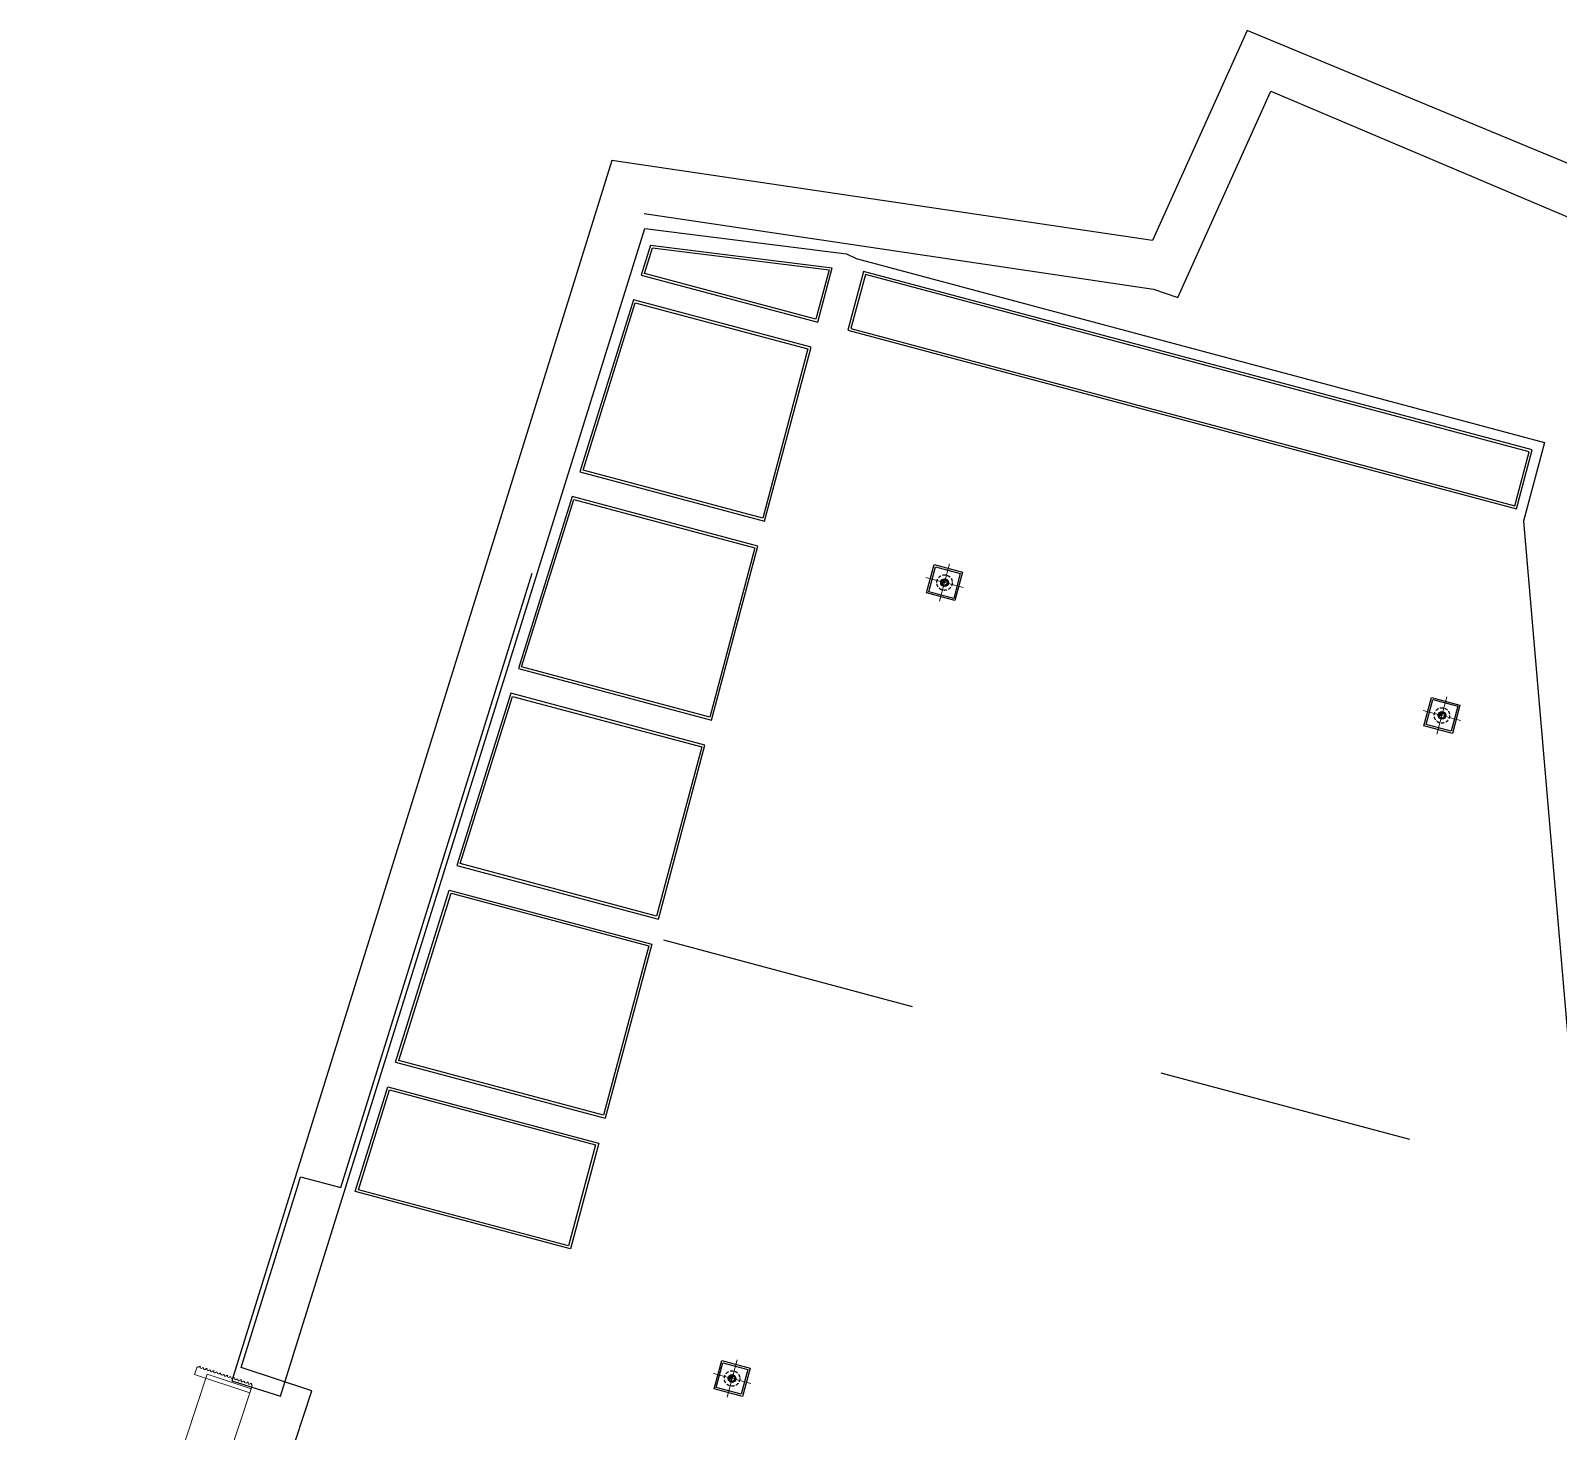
# Model space of a CAD drawing. Header units: centimetres. Extents: x 139057 to 200038, y 34824 to 80516.
# Drawn here: x 168372 to 171340, y 77796 to 80516 of the extents above; entities that cross this region are included whole.
import ezdxf

# ---------------------------------------------------------------- set-up
doc = ezdxf.new("R2010")
doc.units = ezdxf.units.CM
doc.header["$LTSCALE"] = 100
for name, pattern in [('CONTINUA', [0]), ('HIDDEN', [0.5, 0.25, -0.25]), ('P_PZ_forometrie$0$PIAZZA$0$HIDDEN2', [4.762499999999999, 3.175, -1.5875])]:
    doc.linetypes.add(name, pattern=pattern)
doc.layers.get('0').update_dxf_attribs({"lineweight": 0})
doc.layers.get('Defpoints').update_dxf_attribs({"lineweight": 0})
doc.layers.add('410_STRUTTURE_001-AM_0', color=7, linetype='Continuous', lineweight=0)
for name, color, linetype in [('A-CAPPA-LINEE-PENDENZE', 7, 'HIDDEN'), ('A-GRIGLIATI', 8, 'Continuous'), ('A-SOLAI', 3, 'Continuous'), ('ASFALTO', 2, 'Continuous'), ('M-POZZETTI-50x50', 7, 'Continuous'), ('M_forometrie_foro piletta', 7, 'Continuous')]:
    doc.layers.add(name, color=color, linetype=linetype)

# ---------------------------------------------------------------- blocks, each defined once
blk = doc.blocks.new('pozzetto 50x50')
for points in [[(-284.9999999206322, 284.9999999576395), (-284.9999999206325, -285.0000000423605), (285.0000000793675, -285.0000000423607), (285.0000000793677, 284.9999999576393)], [(-249.9999999206322, 249.9999999576395), (-249.9999999206325, -250.0000000423605), (250.0000000793675, -250.0000000423607), (250.0000000793677, 249.9999999576393)]]:
    blk.add_lwpolyline(points, close=True)
at = {"layer": 'Defpoints'}
for p, q in [((7.936769959248367e-08, 374.9999999576394), (7.936746866609455e-08, -375.0000000423606)), ((375.0000000793677, -4.236061660491124e-08), (-374.9999999206324, -4.236035015138533e-08))]:
    blk.add_line(p, q, dxfattribs=at)
blk = doc.blocks.new('P_PZ_forometrie$0$DN150')
h = blk.add_hatch(color=256)
edge = h.paths.add_edge_path()
edge.add_arc((9.049205291261192, 5.440674787534252), 60.00000000064056, -90.20196108935022, 90.20196108935028, ccw=False)
edge.add_arc((9.046798037011548, -24.55950279894043), 30.00017828663822, 269.6006753150027, 449.8010872153839)
edge.add_arc((8.996992950127794, 35.44041165306907), 30.00031199426721, 89.89656760298652, 270.2940325091091, ccw=False)
edge.add_arc((8.944431229268, 65.44068105697768), 0.1067193312865366, 180.2034860370114, 359.9966212430066, ccw=False)
blk.add_lwpolyline([(8.837712571014844, 65.44030204392769, -1.003531113011555), (8.837712571014844, -54.55895246885918, 1.001750454913192), (9.150948937227213, 5.440494698060524, -1.003474564946119), (9.051150560368978, 65.44067476369239, -0.9981963915986242)], format="xyb", close=True)
at = {"linetype": 'P_PZ_forometrie$0$PIAZZA$0$HIDDEN2', "ltscale": 0.2}
blk.add_circle((-0.1271796729415655, 0.0002251118421554565), 150, dxfattribs=at)
for radius in [75, 55]:
    blk.add_circle((-0.1271796729415655, 0.0002251118421554565), radius)

msp = doc.modelspace()

# ---------------------------------------------------------------- linework, layer by layer
at = {"layer": '410_STRUTTURE_001-AM_0', "elevation": -3.490789228516181e-08}
msp.add_lwpolyline([(168457.94054257, 76838.32660039676), (168372.4620773239, 76866.51291916681), (168715.4700685373, 77906.7082912938), (168800.9551015558, 77878.52746915234)], close=True, dxfattribs=at)
at = {"layer": '410_STRUTTURE_001-AM_0', "linetype": 'CONTINUA', "ltscale": 20, "elevation": -3.490789228516181e-08}
msp.add_lwpolyline([(168695.9324816937, 77920.86971976025, 0.54057495704952), (168699.9739844525, 77921.94965303106), (168702.3144190522, 77922.12554694874, 1.203439099431914), (168706.6218636694, 77919.757461922), (168708.5212574253, 77919.13112188292, 1), (168713.2697426534, 77917.56527076078), (168715.6101773555, 77917.74116420907, 1.203439099431914), (168719.9176217398, 77915.37307913018), (168721.8170158329, 77914.74673868132, 0.9999999999999999), (168726.5655008281, 77913.18088750703), (168728.9059356624, 77913.35678146941, 1.203439099431914), (168733.2133800449, 77910.98869639052), (168735.1127740355, 77910.36235641105, 0.9999999999999999), (168739.8612592617, 77908.79650528145), (168742.2016939657, 77908.9723987372, 1.203439099431914), (168746.5091384525, 77906.60431318892), (168748.4085324412, 77905.97797320945, 0.9999999999999999), (168753.1570174365, 77904.4121220277), (168755.497452038, 77904.58801594538, 1.203439099431914), (168759.8048966551, 77902.21993091864), (168761.7042907464, 77901.59359046978, 0.9999999999999999), (168766.4527756391, 77900.02773975742), (168768.7932103412, 77900.20363320572, 1.203439099431914), (168773.100654828, 77897.83554766489), (168775.0000488186, 77897.20920767797, 0.9999999999999999), (168779.7485340448, 77895.64335655583), (168782.0889687488, 77895.81925000412, 1.203439099431914), (168786.3964132654, 77893.45116544676), (168788.2958071219, 77892.8248249383, 0.9999999999999999), (168793.0442922494, 77891.2589742781), (168795.3847270539, 77891.43486726446, 1.203439099431914), (168799.6921714382, 77889.06678218556), (168801.591565427, 77888.44044220609, 0.4142135624263719), (168803.1828824679, 77885.28327463729), (168798.2974273214, 77870.46800060732), (168690.9816641441, 77905.8562327416), (168695.9324816937, 77920.86971976025)], format="xyb", dxfattribs=at)
at = {"layer": 'A-CAPPA-LINEE-PENDENZE', "ltscale": 20}
msp.add_line((169601.8994297875, 78750.12008552415, -3.490789228516181e-08), (173058.7268047245, 77827.1630979867, -3.490789228516181e-08), dxfattribs=at)
at = {"layer": 'A-GRIGLIATI'}
for p, q in [((169576.8244233733, 80099.74742860509, -3.490789228516181e-08), (169929.7757489259, 80055.63812897516, -3.490789228516181e-08)), ((169424.3988762187, 79611.47229278249, -3.490789228516181e-08), (169320.0120000044, 79277.08270315242, -3.490789228516181e-08)), ((169785.4476015983, 79515.07394514394, -3.490789228516181e-08), (169424.3988762187, 79611.47229278249, -3.490789228516181e-08)), ((169695.1618976059, 79176.9194077642, -3.490789228516181e-08), (169785.4476015983, 79515.07394514394, -3.490789228516181e-08)), ((169320.0712061251, 79277.06689538968, -3.463833139325694e-08), (169695.1530143885, 79176.92177954478, -3.463833139325694e-08)), ((169305.0995888604, 79229.3127609582, -3.490789228516181e-08), (169200.7127126144, 78894.92317123128, -3.490789228516181e-08)), ((169682.2550569052, 79128.6139893548, -3.463833139325694e-08), (169305.1586569423, 79229.29699004603, -3.463833139325694e-08)), ((169591.9782357203, 78790.45707865966, -3.490789228516181e-08), (169682.2639401226, 79128.61161757422, -3.490789228516181e-08)), ((169200.7127126144, 78894.92317123128, -3.490789228516181e-08), (169591.9782357203, 78790.45707865966, -3.490789228516181e-08)), ((169081.4134253586, 78512.76363974226, -3.490789228516181e-08), (169488.7945737919, 78403.99474943591, -3.490789228516181e-08)), ((169066.501014453, 78464.99369830055, -3.490789228516181e-08), (169475.8966160516, 78355.6869582848, -3.490789228516181e-08))]:
    msp.add_line(p, q, dxfattribs=at)
at = {"layer": 'A-GRIGLIATI', "elevation": -3.490789228516181e-08}
for points in [[(169576.8244233733, 80099.74742860509), (169558.6105743578, 80041.40176563126), (169901.5292216266, 79949.84406691951), (169929.7757489277, 80055.63812897516)], [(169888.6312638881, 79901.5362757833), (169543.6981634485, 79993.63182418955), (169439.311287128, 79659.2422342242), (169798.3455595268, 79563.38173701776), (169888.6312638918, 79901.5362757833)], [(169081.4134253605, 78512.76363973481), (169185.8003016604, 78847.15322964055), (169579.3246191019, 78742.08404952449), (169488.8991965769, 78403.96681563718)], [(169485.3602088006, 78410.08685772282), (169087.7396439152, 78516.24971717013), (169189.1440380352, 78841.08531878305), (169573.2020478217, 78738.5435992123), (169485.3602088006, 78410.08685772282)], [(169475.981279072, 78355.66435364795), (169420.9499271667, 78149.89203913671), (169002.9741445301, 78261.49374950839), (169066.501014453, 78464.99369830055)], [(169469.8587077936, 78352.12390333576), (169417.4109512164, 78156.01212544156), (169009.3003488431, 78264.9797813238), (169069.8447508259, 78458.92578744305), (169469.8587077936, 78352.12390333576)]]:
    msp.add_lwpolyline(points, dxfattribs=at)
at = {"layer": 'A-GRIGLIATI'}
for points, elevation in [([(169564.9367929163, 80044.88784306658), (169580.351776973, 80094.26771130574), (169923.4657842765, 80051.38780845118), (169897.9882382812, 79955.96464179618)], -3.490789228516181e-08), ([(169990.5455941508, 80048.74680676473), (169959.9727789616, 79934.23990567935), (171258.9692830803, 79587.41382204158), (171289.5420982657, 79701.92072312695)], -3.490789228516181e-08), ([(169994.0865774906, 80042.62623187316), (169966.0933538513, 79937.78088902099), (171255.4282997387, 79593.53439693314), (171283.421523376, 79698.37973978532)], -3.490789228516181e-08), ([(169445.6375056828, 79662.72831165207), (169547.0418998251, 79987.5639133395), (169882.5106889965, 79897.99529243422), (169794.8045761852, 79569.50231190932)], -3.490789228516181e-08), ([(169326.3965437101, 79280.55320803238), (169427.7434232241, 79605.40416547818), (169779.3270267105, 79511.53296181721), (169691.6209142661, 79183.03998266322)], -3.463833139325694e-08), ([(169207.0389311692, 78898.40924865914), (169308.4433252352, 79223.2448501007), (169676.1433649143, 79125.0706330703), (169588.4372523712, 78796.57765356613)], -3.490789228516181e-08)]:
    msp.add_lwpolyline(points, close=True, dxfattribs=dict(at, elevation=elevation))
at = {"layer": 'A-SOLAI', "linetype": 'HIDDEN', "ltscale": 50, "elevation": -3.490789228516181e-08}
msp.add_lwpolyline([(168601.3710188983, 76912.42786770476), (168918.5770927338, 77874.42601586295), (168781.6670360236, 77919.59438908262), (168891.3520142013, 78272.86286164982), (168896.6848653356, 78289.92128734452), (168974.9562925274, 78269.02317580742), (169564.6505820329, 80161.41721333725), (170553.7208065043, 80013.97200058562), (170600.863028145, 79997.88116944743), (170781.4679418827, 80398.9127996133), (173031.6602481852, 79444.60171454561)], dxfattribs=at)
at = {"layer": 'ASFALTO', "elevation": -3.490789228516181e-08}
msp.add_lwpolyline([(173369.5787800202, 79425.1284794302), (170735.669160782, 80516.43478808714), (170551.9652268334, 80108.4790947528), (169501.4833596373, 80263.76847852183), (168763.4031130975, 77893.82981658143), (168858.1011785722, 77864.33758852047), (169565.9702386787, 80131.88001766217), (169957.6558843913, 80082.56426371796), (169975.9099419179, 80073.40068342698), (171313.0696010484, 79716.38521319044), (171272.1830750132, 79563.24951522959), (171382.929367541, 78274.59329528523)], dxfattribs=at)

# ---------------------------------------------------------------- block references
at = {"layer": 'M-POZZETTI-50x50', "xscale": -0.1, "yscale": 0.1, "zscale": 0.1, "rotation": 255.0509999414553}
for p in [(170147.8410121097, 79444.20548124028, -3.490051052113683e-08), (171113.9968351802, 79186.24632643325, -3.490051052113683e-08), (169735.1063644184, 77898.35616433037, -3.490051052113683e-08)]:
    msp.add_blockref('pozzetto 50x50', p, dxfattribs=at)
at = {"layer": 'M_forometrie_foro piletta', "xscale": 0.1, "yscale": 0.1, "zscale": 0.1, "rotation": 75.05099999944845}
for p in [(170147.8410121432, 79444.20548124028, -3.490789228516181e-08), (171113.9968352137, 79186.24632643325, -3.490789228516181e-08), (169735.1063644519, 77898.35616433037, -3.490789228516181e-08)]:
    msp.add_blockref('P_PZ_forometrie$0$DN150', p, dxfattribs=at)

doc.saveas('drawing.dxf')
